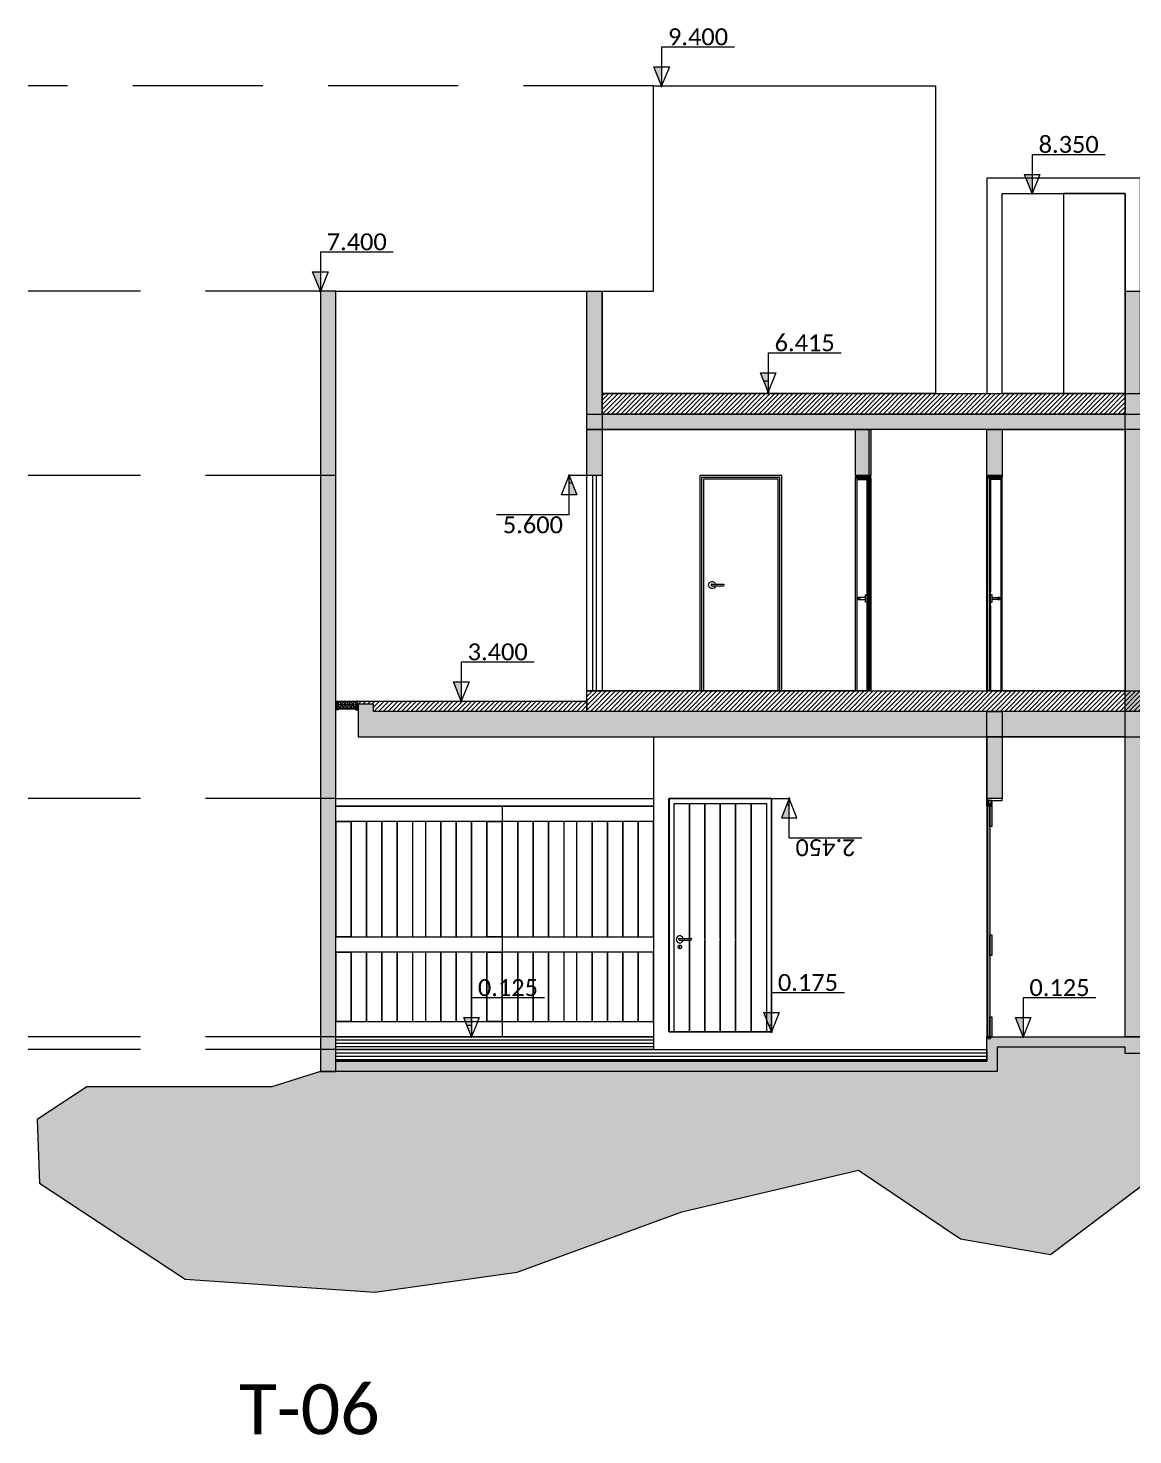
# Model space of a CAD drawing. Header units: metres. Extents: x -197 to 1099, y -24 to 14.
# Drawn here: x 926.46 to 937.24, y -3.76 to 9.96 of the extents above; entities that cross this region are included whole.
import ezdxf
from ezdxf.enums import TextEntityAlignment as Align

# ---------------------------------------------------------------- set-up
doc = ezdxf.new("R2010")
doc.units = ezdxf.units.M
doc.header["$LTSCALE"] = 0.001
doc.header["$PDMODE"] = 34
doc.header["$PDSIZE"] = 0.01
doc.linetypes.add('HIDDENX2', pattern=[19.05, 12.7, -6.35])
doc.layers.get('0').update_dxf_attribs({"lineweight": 13, "true_color": 0x000000})
doc.layers.get('Defpoints').update_dxf_attribs({"lineweight": 13, "true_color": 0x000000})
for name, color, linetype, lineweight, true_color in [('Jach-Anotaciones-CalidaddeLínea 0.09', 7, 'Continuous', 9, 0x000000), ('Jach-Anotaciones-Hatch-Lum100%', 7, 'Continuous', 13, 0x000000), ('Jach-Anotaciones-Hatch-Lum40%', 7, 'Continuous', 13, 0x999999), ('Jach-Anotaciones-Hatch-Lum50%', 9, 'Continuous', 13, 0x808080), ('Jach-Anotaciones-Hatch-Lum80%', 250, 'Continuous', 13, 0x333333), ('Jach-Anotaciones-LineasDetalle0.09mm', 7, 'Continuous', 15, 0x000000), ('Jach-Anotaciones-LineasDetalle0.15mm', 7, 'Continuous', 15, 0x000000), ('JACH-Anotaciones-Textos-Lum75% @ 0.075', 7, 'Continuous', 13, 0x404040), ('JACH-Arq-Lineas-Proyeccion Niveles cortes', 9, 'HIDDENX2', 13, 0x808080)]:
    doc.layers.add(name, color=color, linetype=linetype, lineweight=lineweight, true_color=true_color)
doc.styles.add('00e-Annotative-Titulos-JACH(6.5mm)', font='calibri.ttf', dxfattribs={"height": 6.5})
doc.styles.add('02a-Calibri-JACH(1.8mm)', font='calibri.ttf', dxfattribs={"height": 2.2})
pattern_1 = [(0, (169.421, 45.032), (0, 6.985), [5.08, -1.905]), (90, (169.421, 45.032), (-6.985, 4e-16), [5.08, -1.905])]

# ---------------------------------------------------------------- blocks, each defined once
blk = doc.blocks.new('A$Cc13d4fd4')
at = {"layer": 'Jach-Anotaciones-Hatch-Lum40%', "ltscale": 100}
h = blk.add_hatch(color=256, dxfattribs=at)
h.dxf.hatch_style = 1
h.paths.add_polyline_path([(0, 2.081), (0.15, 2.081), (0.15, 2.1), (0, 2.1)])
h = blk.add_hatch(color=256, dxfattribs=at)
h.dxf.hatch_style = 1
h.paths.add_polyline_path([(0.013, 2.062), (0.113, 2.062), (0.113, 2.081), (0.013, 2.081)])
h = blk.add_hatch(color=256, dxfattribs=at)
h.dxf.hatch_style = 1
h.paths.add_polyline_path([(0.119, 2.073), (0.144, 2.073), (0.144, 0.006), (0.119, 0.006)], flags=16)
h.paths.add_polyline_path([(0.113, 2.079), (0.15, 2.079), (0.15, 0), (0.113, 0)])
at = {"layer": 'Jach-Anotaciones-LineasDetalle0.09mm', "ltscale": 100}
for points in [[(0, 2.081), (0.15, 2.081), (0.15, 2.1), (0, 2.1)], [(0.013, 2.062), (0.113, 2.062), (0.113, 2.081), (0.013, 2.081)], [(0.113, 2.079), (0.15, 2.079), (0.15, 0), (0.113, 0)], [(0.119, 2.073), (0.144, 2.073), (0.144, 0.006), (0.119, 0.006)], [(0.027, 0.91), (0.042, 0.91), (0.042, 0.89), (0.027, 0.89)]]:
    blk.add_lwpolyline(points, close=True, dxfattribs=at)
for points in [[(0.113, 0.83), (0.113, 0), (0, 0), (0, 2.081), (0.113, 2.081), (0.113, 0.97)], [(0.013, 2.081), (0.013, 0)]]:
    blk.add_lwpolyline(points, dxfattribs=at)
at = {"layer": 'Jach-Anotaciones-LineasDetalle0.15mm'}
for points in [[(0.097, 0.91), (0.027, 0.91)], [(0.027, 0.91), (0.027, 0.89), (0.097, 0.89)], [(0.113, 0.865), (0.097, 0.865), (0.097, 0.935), (0.113, 0.935)]]:
    blk.add_lwpolyline(points, dxfattribs=at)
blk = doc.blocks.new('*U340')
at = {"lineweight": 0, "ltscale": 100}
h = blk.add_hatch(dxfattribs=at)
h.set_pattern_fill('ANGLE', color=256)
h.set_pattern_definition(pattern_1)
h.paths.add_polyline_path([(0, 2.5), (0, 0), (1, 2.5)])
h = blk.add_hatch(color=256, dxfattribs=at)
h.dxf.hatch_style = 1
h.paths.add_polyline_path([(0, 2.5), (0, 0), (1, 2.5)])
for points in [[(0, 5.1), (-9.47, 5.1)], [(0, 5.1), (0, 1.25)]]:
    blk.add_lwpolyline(points, dxfattribs=at)
for points in [[(0, 0), (1, 2.5), (-1, 2.5)], [(0, 2.5), (0, 0), (1, 2.5)]]:
    blk.add_lwpolyline(points, close=True, dxfattribs=at)
blk.add_point((0, 0), dxfattribs=at)
at = {"lineweight": 0, "ltscale": 100, "style": '02a-Calibri-JACH(1.8mm)'}
blk.add_attdef('ALT', text='', height=2.2, dxfattribs=at).set_placement((-4.73, 6.4), align=Align.MIDDLE_CENTER)
blk = doc.blocks.new('*U341')
at = {"lineweight": 0, "ltscale": 100}
h = blk.add_hatch(dxfattribs=at)
h.set_pattern_fill('ANGLE', color=256)
h.set_pattern_definition(pattern_1)
h.paths.add_polyline_path([(0, 2.5), (0, 0), (1, 2.5)])
h = blk.add_hatch(color=256, dxfattribs=at)
h.dxf.hatch_style = 1
h.paths.add_polyline_path([(0, 2.5), (0, 0), (1, 2.5)])
for points in [[(0, 5.1), (-9.47, 5.1)], [(0, 5.1), (0, 1.25)]]:
    blk.add_lwpolyline(points, dxfattribs=at)
for points in [[(0, 0), (1, 2.5), (-1, 2.5)], [(0, 2.5), (0, 0), (1, 2.5)]]:
    blk.add_lwpolyline(points, close=True, dxfattribs=at)
blk.add_point((0, 0), dxfattribs=at)
at = {"lineweight": 0, "ltscale": 100, "style": '02a-Calibri-JACH(1.8mm)'}
blk.add_attdef('ALT', text='', height=2.2, dxfattribs=at).set_placement((-4.73, 6.4), align=Align.MIDDLE_CENTER)
blk = doc.blocks.new('*U342')
at = {"lineweight": 0, "ltscale": 100}
h = blk.add_hatch(dxfattribs=at)
h.set_pattern_fill('ANGLE', color=256)
h.set_pattern_definition(pattern_1)
h.paths.add_polyline_path([(0, 2.5), (0, 0), (1, 2.5)])
h = blk.add_hatch(color=256, dxfattribs=at)
h.dxf.hatch_style = 1
h.paths.add_polyline_path([(0, 2.5), (0, 0), (1, 2.5)])
for points in [[(0, 5.1), (-9.47, 5.1)], [(0, 5.1), (0, 1.25)]]:
    blk.add_lwpolyline(points, dxfattribs=at)
for points in [[(0, 0), (1, 2.5), (-1, 2.5)], [(0, 2.5), (0, 0), (1, 2.5)]]:
    blk.add_lwpolyline(points, close=True, dxfattribs=at)
blk.add_point((0, 0), dxfattribs=at)
at = {"lineweight": 0, "ltscale": 100, "style": '02a-Calibri-JACH(1.8mm)'}
blk.add_attdef('ALT', text='', height=2.2, dxfattribs=at).set_placement((-4.73, 6.4), align=Align.MIDDLE_CENTER)
blk = doc.blocks.new('*U303')
at = {"lineweight": 0, "ltscale": 100}
h = blk.add_hatch(dxfattribs=at)
h.set_pattern_fill('ANGLE', color=256)
h.set_pattern_definition(pattern_1)
h.paths.add_polyline_path([(0, 2.5), (0, 0), (1, 2.5)])
h = blk.add_hatch(color=256, dxfattribs=at)
h.dxf.hatch_style = 1
h.paths.add_polyline_path([(0, 2.5), (0, 0), (1, 2.5)])
for points in [[(0, 5.1), (-9.47, 5.1)], [(0, 5.1), (0, 1.25)]]:
    blk.add_lwpolyline(points, dxfattribs=at)
for points in [[(0, 0), (1, 2.5), (-1, 2.5)], [(0, 2.5), (0, 0), (1, 2.5)]]:
    blk.add_lwpolyline(points, close=True, dxfattribs=at)
blk.add_point((0, 0), dxfattribs=at)
at = {"lineweight": 0, "ltscale": 100, "style": '02a-Calibri-JACH(1.8mm)'}
blk.add_attdef('ALT', text='', height=2.2, dxfattribs=at).set_placement((-4.73, 6.4), align=Align.MIDDLE_CENTER)
blk = doc.blocks.new('*U306')
at = {"lineweight": 0, "ltscale": 100}
h = blk.add_hatch(dxfattribs=at)
h.set_pattern_fill('ANGLE', color=256)
h.set_pattern_definition(pattern_1)
h.paths.add_polyline_path([(0, 2.5), (0, 0), (1, 2.5)])
h = blk.add_hatch(color=256, dxfattribs=at)
h.dxf.hatch_style = 1
h.paths.add_polyline_path([(0, 2.5), (0, 0), (1, 2.5)])
for points in [[(0, 5.1), (-9.47, 5.1)], [(0, 5.1), (0, 1.25)]]:
    blk.add_lwpolyline(points, dxfattribs=at)
for points in [[(0, 0), (1, 2.5), (-1, 2.5)], [(0, 2.5), (0, 0), (1, 2.5)]]:
    blk.add_lwpolyline(points, close=True, dxfattribs=at)
blk.add_point((0, 0), dxfattribs=at)
at = {"lineweight": 0, "ltscale": 100, "style": '02a-Calibri-JACH(1.8mm)'}
blk.add_attdef('ALT', text='', height=2.2, dxfattribs=at).set_placement((-4.73, 6.4), align=Align.MIDDLE_CENTER)
blk = doc.blocks.new('*U348')
at = {"lineweight": 0, "ltscale": 100}
h = blk.add_hatch(dxfattribs=at)
h.set_pattern_fill('ANGLE', color=256)
h.set_pattern_definition(pattern_1)
h.paths.add_polyline_path([(0, 2.5), (0, 0), (1, 2.5)])
h = blk.add_hatch(color=256, dxfattribs=at)
h.dxf.hatch_style = 1
h.paths.add_polyline_path([(0, 2.5), (0, 0), (1, 2.5)])
for points in [[(0, 5.1), (-9.47, 5.1)], [(0, 5.1), (0, 1.25)]]:
    blk.add_lwpolyline(points, dxfattribs=at)
for points in [[(0, 0), (1, 2.5), (-1, 2.5)], [(0, 2.5), (0, 0), (1, 2.5)]]:
    blk.add_lwpolyline(points, close=True, dxfattribs=at)
blk.add_point((0, 0), dxfattribs=at)
at = {"lineweight": 0, "ltscale": 100, "style": '02a-Calibri-JACH(1.8mm)'}
blk.add_attdef('ALT', text='', height=2.2, dxfattribs=at).set_placement((-4.73, 6.4), align=Align.MIDDLE_CENTER)
blk = doc.blocks.new('*U349')
at = {"lineweight": 0, "ltscale": 100}
h = blk.add_hatch(dxfattribs=at)
h.set_pattern_fill('ANGLE', color=256)
h.set_pattern_definition(pattern_1)
h.paths.add_polyline_path([(0, 2.5), (0, 0), (1, 2.5)])
h = blk.add_hatch(color=256, dxfattribs=at)
h.dxf.hatch_style = 1
h.paths.add_polyline_path([(0, 2.5), (0, 0), (1, 2.5)])
for points in [[(0, 5.1), (-9.47, 5.1)], [(0, 5.1), (0, 1.25)]]:
    blk.add_lwpolyline(points, dxfattribs=at)
for points in [[(0, 0), (1, 2.5), (-1, 2.5)], [(0, 2.5), (0, 0), (1, 2.5)]]:
    blk.add_lwpolyline(points, close=True, dxfattribs=at)
blk.add_point((0, 0), dxfattribs=at)
at = {"lineweight": 0, "ltscale": 100, "style": '02a-Calibri-JACH(1.8mm)'}
blk.add_attdef('ALT', text='', height=2.2, dxfattribs=at).set_placement((-4.73, 6.4), align=Align.MIDDLE_CENTER)
blk = doc.blocks.new('*U352')
at = {"lineweight": 0, "ltscale": 100}
h = blk.add_hatch(dxfattribs=at)
h.set_pattern_fill('ANGLE', color=256)
h.set_pattern_definition(pattern_1)
h.paths.add_polyline_path([(0, 2.5), (0, 0), (1, 2.5)])
h = blk.add_hatch(color=256, dxfattribs=at)
h.dxf.hatch_style = 1
h.paths.add_polyline_path([(0, 2.5), (0, 0), (1, 2.5)])
for points in [[(0, 5.1), (-9.47, 5.1)], [(0, 5.1), (0, 1.25)]]:
    blk.add_lwpolyline(points, dxfattribs=at)
for points in [[(0, 0), (1, 2.5), (-1, 2.5)], [(0, 2.5), (0, 0), (1, 2.5)]]:
    blk.add_lwpolyline(points, close=True, dxfattribs=at)
blk.add_point((0, 0), dxfattribs=at)
at = {"lineweight": 0, "ltscale": 100, "style": '02a-Calibri-JACH(1.8mm)'}
blk.add_attdef('ALT', text='', height=2.2, dxfattribs=at).set_placement((-4.73, 6.4), align=Align.MIDDLE_CENTER)
blk = doc.blocks.new('*U361')
at = {"lineweight": 0, "ltscale": 100}
h = blk.add_hatch(dxfattribs=at)
h.set_pattern_fill('ANGLE', color=256)
h.set_pattern_definition(pattern_1)
h.paths.add_polyline_path([(0, 2.5), (0, 0), (1, 2.5)])
h = blk.add_hatch(color=256, dxfattribs=at)
h.dxf.hatch_style = 1
h.paths.add_polyline_path([(0, 2.5), (0, 0), (1, 2.5)])
for points in [[(0, 5.1), (-9.47, 5.1)], [(0, 5.1), (0, 1.25)]]:
    blk.add_lwpolyline(points, dxfattribs=at)
for points in [[(0, 0), (1, 2.5), (-1, 2.5)], [(0, 2.5), (0, 0), (1, 2.5)]]:
    blk.add_lwpolyline(points, close=True, dxfattribs=at)
blk.add_point((0, 0), dxfattribs=at)
at = {"lineweight": 0, "ltscale": 100, "style": '02a-Calibri-JACH(1.8mm)'}
blk.add_attdef('ALT', text='', height=2.2, dxfattribs=at).set_placement((-4.73, 6.4), align=Align.MIDDLE_CENTER)
blk = doc.blocks.new('*U411')
at = {"lineweight": 0, "ltscale": 100}
h = blk.add_hatch(dxfattribs=at)
h.set_pattern_fill('ANGLE', color=256)
h.set_pattern_definition(pattern_1)
h.paths.add_polyline_path([(0, 2.5), (0, 0), (1, 2.5)])
h = blk.add_hatch(color=256, dxfattribs=at)
h.dxf.hatch_style = 1
h.paths.add_polyline_path([(0, 2.5), (0, 0), (1, 2.5)])
for points in [[(0, 5.1), (-9.47, 5.1)], [(0, 5.1), (0, 1.25)]]:
    blk.add_lwpolyline(points, dxfattribs=at)
for points in [[(0, 0), (1, 2.5), (-1, 2.5)], [(0, 2.5), (0, 0), (1, 2.5)]]:
    blk.add_lwpolyline(points, close=True, dxfattribs=at)
blk.add_point((0, 0), dxfattribs=at)
at = {"lineweight": 0, "ltscale": 100, "style": '02a-Calibri-JACH(1.8mm)'}
blk.add_attdef('ALT', text='', height=2.2, dxfattribs=at).set_placement((-4.73, 6.4), align=Align.MIDDLE_CENTER)

msp = doc.modelspace()

# ---------------------------------------------------------------- hatches: boundary and pattern name
at = {"layer": 'Jach-Anotaciones-Hatch-Lum100%', "ltscale": 100}
h = msp.add_hatch(color=256, dxfattribs=at)
h.dxf.hatch_style = 1
h.paths.add_polyline_path([(929.31466, -0.2125), (929.46466, -0.2125), (929.46466, 7.4), (929.31466, 7.4)])
h = msp.add_hatch(color=256, dxfattribs=at)
h.dxf.hatch_style = 1
h.paths.add_polyline_path([(931.91466, 7.4), (932.06466, 7.4), (932.06466, 5.6), (931.91466, 5.6)])
h = msp.add_hatch(color=256, dxfattribs=at)
h.dxf.hatch_style = 1
h.paths.add_polyline_path([(937.31466, 0.125), (937.16466, 0.125), (937.16466, 7.4), (937.31466, 7.4)])
h = msp.add_hatch(color=256, dxfattribs=at)
h.dxf.hatch_style = 1
h.paths.add_polyline_path([(931.91466, 6.2), (937.31466, 6.2), (937.31466, 6.05), (931.91466, 6.05)])
h = msp.add_hatch(color=256, dxfattribs=at)
h.dxf.hatch_style = 1
h.paths.add_polyline_path([(934.53466, 6.05), (934.68466, 6.05), (934.68466, 5.6), (934.53466, 5.6)])
h = msp.add_hatch(color=256, dxfattribs=at)
h.dxf.hatch_style = 1
h.paths.add_polyline_path([(935.81466, 6.05), (935.96466, 6.05), (935.96466, 5.6), (935.81466, 5.6)])
h = msp.add_hatch(color=256, dxfattribs=at)
h.dxf.hatch_style = 1
h.paths.add_polyline_path([(943.81466, 3.3), (929.83466, 3.3), (929.83466, 3.37), (929.68466, 3.37), (929.68466, 3.3), (929.68466, 3.05), (943.81466, 3.05)])
h = msp.add_hatch(color=256, dxfattribs=at)
h.dxf.hatch_style = 1
h.paths.add_polyline_path([(935.96466, 2.45), (935.81466, 2.45), (935.81466, 3.3), (935.96466, 3.3)])
h = msp.add_hatch(color=256, dxfattribs=at)
h.dxf.hatch_style = 1
h.paths.add_polyline_path([(950.57317, -0.1), (950.16466, -0.1), (950.16466, 0.25), (943.81466, 0.25), (943.81466, -0.0375), (937.16466, -0.0375), (937.16466, 0.025), (935.91466, 0.025), (935.91466, -0.2125), (929.46466, -0.2125), (929.46466, -0.1125), (935.81466, -0.1125), (935.81466, 0.125), (935.82316, 0.125), (935.82316, 0.122), (935.82616, 0.122), (935.82616, 0.11), (935.84116, 0.11), (935.84116, 0.122), (935.84416, 0.12201), (935.84416, 0.125), (937.31466, 0.125), (937.31466, 0.0625), (943.66663, 0.06105), (943.66466, 0.35), (950.26466, 0.35), (950.26466, 0.25), (950.26466, 0), (950.57317, 0)])
at = {"layer": 'Jach-Anotaciones-Hatch-Lum50%', "ltscale": 100}
h = msp.add_hatch(dxfattribs=at)
h.set_pattern_fill('ANSI31', color=256, scale=0.01)
h.paths.add_polyline_path([(932.06466, 6.4), (937.16466, 6.4), (937.16466, 6.2), (932.06466, 6.2)])
h = msp.add_hatch(dxfattribs=at)
h.set_pattern_fill('ANSI31', color=256, scale=0.01)
h.paths.add_polyline_path([(931.91466, 3.5), (948.26466, 3.5), (948.26466, 3.45766), (948.36966, 3.45766), (948.36966, 3.5), (948.43216, 3.5), (948.43216, 3.486), (948.45216, 3.486), (948.45216, 3.5), (948.51466, 3.5), (948.51466, 3.3), (931.91466, 3.3)])
h = msp.add_hatch(color=256, dxfattribs=at)
h.dxf.hatch_style = 1
h.paths.add_polyline_path([(929.46466, 3.4), (929.47966, 3.4), (929.47966, 3.318), (929.46766, 3.318), (929.46766, 3.34), (929.46466, 3.34)])
h = msp.add_hatch(color=256, dxfattribs=at)
h.dxf.hatch_style = 1
h.paths.add_polyline_path([(929.48966, 3.315), (929.46466, 3.315), (929.46466, 3.34), (929.46766, 3.34), (929.46766, 3.318), (929.48966, 3.318)])
h = msp.add_hatch(dxfattribs=at)
h.set_pattern_fill('NET3', color=256, scale=0.01)
h.set_pattern_definition([(0, (22.216002, 7e-15), (0, 0.03175), []), (60, (22.216002, 7e-15), (-0.0274963066, 0.015875), []), (120, (22.216002, 7e-15), (-0.0274963066, -0.015875), [])])
h.paths.add_polyline_path([(929.66966, 3.32), (929.47966, 3.32), (929.47966, 3.4), (929.66966, 3.4)])
h = msp.add_hatch(dxfattribs=at)
h.set_pattern_fill('ANSI31', color=256, scale=0.0004, angle=45)
h.paths.add_polyline_path([(929.48966, 3.318), (929.47966, 3.318), (929.47966, 3.32), (929.48966, 3.32)])
h = msp.add_hatch(color=256, dxfattribs=at)
h.dxf.hatch_style = 1
h.paths.add_polyline_path([(929.65966, 3.315), (929.68466, 3.315), (929.68466, 3.34), (929.68166, 3.34), (929.68166, 3.318), (929.65966, 3.318)])
h = msp.add_hatch(dxfattribs=at)
h.set_pattern_fill('ANSI31', color=256, scale=0.0004, angle=45)
h.paths.add_polyline_path([(929.65966, 3.318), (929.66966, 3.318), (929.66966, 3.32), (929.65966, 3.32)])
h = msp.add_hatch(color=256, dxfattribs=at)
h.dxf.hatch_style = 1
h.paths.add_polyline_path([(929.68466, 3.37), (929.67566, 3.37), (929.67566, 3.4), (929.66966, 3.4), (929.66966, 3.318), (929.68166, 3.318), (929.68166, 3.34), (929.68466, 3.34)])
h = msp.add_hatch(dxfattribs=at)
h.set_pattern_fill('ANSI31', color=256, scale=0.01)
h.paths.add_polyline_path([(929.78466, 3.4), (931.91466, 3.4), (931.91466, 3.3), (929.83466, 3.3), (929.83466, 3.37), (929.67566, 3.37), (929.67566, 3.4)])
h = msp.add_hatch(color=256, dxfattribs=at)
h.dxf.hatch_style = 1
h.paths.add_polyline_path([(935.82479, 2.37787), (935.84379, 2.37787), (935.84379, 0.125), (935.82479, 0.125)])
h = msp.add_hatch(color=256, dxfattribs=at)
h.dxf.hatch_style = 1
h.paths.add_polyline_path([(935.84379, 2.37787), (935.86279, 2.37787), (935.86279, 2.17787), (935.84379, 2.17787)])
h = msp.add_hatch(color=256, dxfattribs=at)
h.dxf.hatch_style = 1
h.paths.add_polyline_path([(935.84379, 1.12), (935.86279, 1.12), (935.86279, 0.92), (935.84379, 0.92)])
h = msp.add_hatch(color=256, dxfattribs=at)
h.dxf.hatch_style = 1
h.paths.add_polyline_path([(935.84379, 0.32), (935.86279, 0.32), (935.86279, 0.125), (935.84379, 0.125)])
h = msp.add_hatch(dxfattribs=at)
h.set_pattern_fill('ANSI31', color=256, scale=0.01, angle=315)
h.paths.add_polyline_path([(929.46466, 0.125), (932.56466, 0.125), (932.56466, 0), (929.46466, 0)])
h = msp.add_hatch(dxfattribs=at)
h.set_pattern_fill('ANSI31', color=256, scale=0.01, angle=315)
h.paths.add_polyline_path([(929.46466, 0), (935.81466, 0), (935.81466, -0.1125), (929.46466, -0.1125)])
at = {"layer": 'Jach-Anotaciones-Hatch-Lum80%', "ltscale": 100}
h = msp.add_hatch(dxfattribs=at)
h.set_pattern_fill('EARTH', color=256, scale=0.03, angle=45, double=1)
h.paths.add_polyline_path([(929.31466, -0.2125), (928.84052, -0.36288), (927.67293, -0.36266), (927.03711, -0.36266), (926.55157, -0.67991), (926.57469, -1.30379), (927.99662, -2.23959), (929.84628, -2.36668), (931.23352, -2.17028), (932.84041, -1.58106), (934.5629, -1.1767), (935.55709, -1.84679), (936.43568, -1.99698), (937.42987, -1.24602), (938.63214, -0.78389), (938.74288, -0.64623), (939.57523, -1.35098), (942.69653, -2.12504), (944.14157, -1.57049), (945.51725, -0.83108), (948.09521, -1.02748), (949.89863, -1.82465), (951.0612, -2.09106), (952.3444, -1.6867), (952.6202, -1.44409), (952.57616, -0.64692), (951.76853, -0.068), (950.7231, -0.07574), (950.7231, -0.1), (950.16466, -0.1), (950.16466, 0.25), (943.81466, 0.25), (943.81466, -0.0375), (937.16466, -0.0375), (937.16466, 0.025), (935.91466, 0.025), (935.91466, -0.2125)])

# ---------------------------------------------------------------- linework, layer by layer
at = {"layer": 'Jach-Anotaciones-CalidaddeLínea 0.09', "ltscale": 100}
for p, q in [((937.16466, 3.05), (935.81466, 3.05)), ((935.81466, 3.05), (935.81466, 0.125)), ((937.16466, 0.125), (937.16466, 3.05)), ((935.81466, 0.125), (937.16466, 0.125))]:
    msp.add_line(p, q, dxfattribs=at)
for points in [[(932.56466, 9.4), (935.31466, 9.4), (935.31466, 6.4), (932.06466, 6.4), (932.06466, 7.4), (932.56466, 7.4)], [(935.81466, 6.4), (937.31466, 6.4), (937.31466, 8.5), (935.81466, 8.5)], [(935.96466, 8.35), (937.16466, 8.35), (937.16466, 6.4), (935.96466, 6.4)], [(935.96466, 8.35), (936.56466, 8.35), (936.56466, 6.4), (935.96466, 6.4)], [(937.16466, 8.35), (936.56466, 8.35), (936.56466, 6.4), (937.16466, 6.4)], [(929.31466, -0.2125), (929.46466, -0.2125), (929.46466, 7.4), (929.31466, 7.4)], [(931.91466, 7.4), (932.06466, 7.4), (932.06466, 5.6), (931.91466, 5.6)], [(937.31466, 0.125), (937.16466, 0.125), (937.16466, 7.4), (937.31466, 7.4)], [(932.06466, 6.4), (937.16466, 6.4), (937.16466, 6.2), (932.06466, 6.2)], [(931.91466, 6.2), (937.31466, 6.2), (937.31466, 6.05), (931.91466, 6.05)], [(931.91466, 6.05), (932.06466, 6.05), (932.06466, 3.5), (931.91466, 3.5)], [(931.91466, 6.05), (934.66466, 6.05), (934.66466, 3.5), (931.91466, 3.5)], [(934.53466, 6.05), (934.68466, 6.05), (934.68466, 5.6), (934.53466, 5.6)], [(935.81466, 6.05), (937.16466, 6.05), (937.16466, 3.5), (935.81466, 3.5)], [(935.81466, 6.05), (935.96466, 6.05), (935.96466, 5.6), (935.81466, 5.6)], [(933.01466, 3.5), (933.81466, 3.5), (933.81466, 5.6), (933.01466, 5.6)], [(931.91466, 3.5), (948.26466, 3.5), (948.26466, 3.45766), (948.36966, 3.45766), (948.36966, 3.5), (948.43216, 3.5), (948.43216, 3.486), (948.45216, 3.486), (948.45216, 3.5), (948.51466, 3.5), (948.51466, 3.3), (931.91466, 3.3)], [(929.46466, 3.4), (929.47966, 3.4), (929.47966, 3.318), (929.46766, 3.318), (929.46766, 3.34), (929.46466, 3.34)], [(929.48966, 3.315), (929.46466, 3.315), (929.46466, 3.34), (929.46766, 3.34), (929.46766, 3.318), (929.48966, 3.318)], [(929.48966, 3.318), (929.47966, 3.318), (929.47966, 3.32), (929.48966, 3.32)], [(929.65966, 3.315), (929.68466, 3.315), (929.68466, 3.34), (929.68166, 3.34), (929.68166, 3.318), (929.65966, 3.318)], [(929.65966, 3.318), (929.66966, 3.318), (929.66966, 3.32), (929.65966, 3.32)], [(929.68466, 3.37), (929.67566, 3.37), (929.67566, 3.4), (929.66966, 3.4), (929.66966, 3.318), (929.68166, 3.318), (929.68166, 3.34), (929.68466, 3.34)], [(929.78466, 3.4), (931.91466, 3.4), (931.91466, 3.3), (929.83466, 3.3), (929.83466, 3.37), (929.67566, 3.37), (929.67566, 3.4)], [(943.81466, 3.3), (929.83466, 3.3), (929.83466, 3.37), (929.68466, 3.37), (929.68466, 3.3), (929.68466, 3.05), (943.81466, 3.05)], [(935.96466, 2.45), (935.81466, 2.45), (935.81466, 3.3), (935.96466, 3.3)], [(932.71542, 0.175), (933.71542, 0.175), (933.71542, 2.45), (932.71542, 2.45)]]:
    msp.add_lwpolyline(points, close=True, dxfattribs=at)
for points in [[(929.46466, 7.4), (931.91466, 7.4)], [(950.16466, 0.25), (943.81466, 0.25), (943.81466, -0.0375), (937.16466, -0.0375), (937.16466, 0.025), (935.91466, 0.025), (935.91466, -0.2125), (929.46466, -0.2125), (929.46466, -0.1125), (935.81466, -0.1125), (935.81466, 0.125), (935.82316, 0.125), (935.82316, 0.122), (935.82616, 0.122), (935.82616, 0.11), (935.84116, 0.11), (935.84116, 0.122), (935.84416, 0.12201), (935.84416, 0.125), (937.31466, 0.125), (937.31466, 0.0625), (943.66663, 0.06105), (943.66466, 0.35), (950.26466, 0.35)], [(943.81466, -0.0375), (937.16466, -0.0375), (937.16466, 0.025), (935.91466, 0.025), (935.91466, -0.2125), (929.31466, -0.2125), (928.84052, -0.36288), (927.67293, -0.36266), (927.03711, -0.36266), (926.55157, -0.67991), (926.57469, -1.30379), (927.99662, -2.23959), (929.84628, -2.36668), (931.23352, -2.17028), (932.84041, -1.58106), (934.5629, -1.1767), (935.55709, -1.84679), (936.43568, -1.99698), (937.42987, -1.24602)]]:
    msp.add_lwpolyline(points, dxfattribs=at)
at = {"layer": 'Jach-Anotaciones-Hatch-Lum100%', "ltscale": 100}
msp.add_lwpolyline([(932.56466, 3.05), (932.56466, 0)], dxfattribs=at)
for points in [[(929.46466, 0.125), (932.56466, 0.125), (932.56466, 0), (929.46466, 0)], [(929.46466, 0), (935.81466, 0), (935.81466, -0.1125), (929.46466, -0.1125)]]:
    msp.add_lwpolyline(points, close=True, dxfattribs=at)
at = {"layer": 'Jach-Anotaciones-Hatch-Lum50%', "lineweight": 0, "ltscale": 100}
msp.add_lwpolyline([(929.66966, 3.32), (929.47966, 3.32), (929.47966, 3.4), (929.66966, 3.4)], close=True, dxfattribs=at)
at = {"layer": 'Jach-Anotaciones-Hatch-Lum50%', "ltscale": 100}
for points in [[(929.46466, 2.375), (929.61466, 2.375), (929.61466, 0.125), (929.46466, 0.125)], [(929.61466, 2.375), (929.46466, 2.375), (929.46466, 0.125), (929.61466, 0.125)], [(929.61466, 2.375), (929.76466, 2.375), (929.76466, 0.125), (929.61466, 0.125)], [(929.76466, 2.375), (929.91466, 2.375), (929.91466, 0.125), (929.76466, 0.125)], [(929.91466, 2.375), (930.06466, 2.375), (930.06466, 0.125), (929.91466, 0.125)], [(930.06466, 2.375), (930.21466, 2.375), (930.21466, 0.125), (930.06466, 0.125)], [(930.48966, 2.375), (930.33966, 2.375), (930.33966, 0.125), (930.48966, 0.125)], [(930.63966, 2.375), (930.48966, 2.375), (930.48966, 0.125), (930.63966, 0.125)], [(930.78966, 2.375), (930.63966, 2.375), (930.63966, 0.125), (930.78966, 0.125)], [(930.93966, 2.375), (930.78966, 2.375), (930.78966, 0.125), (930.93966, 0.125)], [(931.08966, 2.375), (930.93966, 2.375), (930.93966, 0.125), (931.08966, 0.125)], [(930.93966, 2.375), (931.08966, 2.375), (931.08966, 0.125), (930.93966, 0.125)], [(931.08966, 2.375), (930.93966, 2.375), (930.93966, 0.125), (931.08966, 0.125)], [(931.08966, 2.375), (931.23966, 2.375), (931.23966, 0.125), (931.08966, 0.125)], [(931.23966, 2.375), (931.38966, 2.375), (931.38966, 0.125), (931.23966, 0.125)], [(931.38966, 2.375), (931.53966, 2.375), (931.53966, 0.125), (931.38966, 0.125)], [(931.53966, 2.375), (931.68966, 2.375), (931.68966, 0.125), (931.53966, 0.125)], [(931.96466, 2.375), (931.81466, 2.375), (931.81466, 0.125), (931.96466, 0.125)], [(932.11466, 2.375), (931.96466, 2.375), (931.96466, 0.125), (932.11466, 0.125)], [(932.26466, 2.375), (932.11466, 2.375), (932.11466, 0.125), (932.26466, 0.125)], [(932.41466, 2.375), (932.26466, 2.375), (932.26466, 0.125), (932.41466, 0.125)], [(932.56466, 2.375), (932.41466, 2.375), (932.41466, 0.125), (932.56466, 0.125)]]:
    msp.add_lwpolyline(points, close=True, dxfattribs=at)
at = {"layer": 'Jach-Anotaciones-LineasDetalle0.09mm', "ltscale": 100}
for points in [[(931.97066, 3.5), (932.00866, 3.5), (932.00866, 5.6), (931.97066, 5.6)], [(933.01466, 3.5), (933.81466, 3.5), (933.81466, 5.6), (933.01466, 5.6)], [(933.03266, 3.5), (933.79666, 3.5), (933.79666, 5.582), (933.03266, 5.582)], [(933.05066, 3.5), (933.77866, 3.5), (933.77866, 5.564), (933.05066, 5.564)], [(929.46466, 2.45), (932.56466, 2.45), (932.56466, 0.125), (929.46466, 0.125)], [(929.46466, 2.45), (932.56466, 2.45), (932.56466, 2.375), (929.46466, 2.375)], [(932.71497, 2.45), (933.71542, 2.45), (933.71542, 0.175), (932.71497, 0.175)], [(932.76497, 2.4), (933.66498, 2.4), (933.66498, 0.175), (932.76497, 0.175)], [(933.5152, 2.4), (933.66498, 2.4), (933.66498, 0.175), (933.5152, 0.175)], [(935.81466, 2.45), (935.82066, 2.45), (935.82066, 2.375), (935.81466, 2.375)], [(935.82066, 2.431), (935.96466, 2.431), (935.96466, 2.45), (935.82066, 2.45)], [(935.82479, 2.37787), (935.84379, 2.37787), (935.84379, 0.125), (935.82479, 0.125)], [(935.85644, 2.41223), (935.85644, 2.42656), (935.83118, 2.42656), (935.83118, 2.40077), (935.85644, 2.40077)], [(935.85124, 2.38287), (935.83634, 2.38287), (935.83634, 2.39435), (935.85124, 2.39435)], [(935.84379, 2.37787), (935.86279, 2.37787), (935.86279, 2.17787), (935.84379, 2.17787)], [(935.84379, 1.12), (935.86279, 1.12), (935.86279, 0.92), (935.84379, 0.92)], [(935.84379, 0.32), (935.86279, 0.32), (935.86279, 0.125), (935.84379, 0.125)], [(935.85029, 0.12), (935.85029, 0.109), (935.83729, 0.109), (935.83729, 0.12), (935.84129, 0.12), (935.84129, 0.123), (935.83329, 0.123), (935.83329, 0.12), (935.83629, 0.12), (935.83629, 0.108), (935.85129, 0.108), (935.85129, 0.12), (935.85429, 0.12), (935.85429, 0.123), (935.84629, 0.123), (935.84629, 0.12)], [(935.84129, 0.11684), (935.84629, 0.11684), (935.84629, 0.125), (935.84129, 0.125)]]:
    msp.add_lwpolyline(points, close=True, dxfattribs=at)
for points in [[(932.91497, 1.065), (932.91497, 0.175), (932.76497, 0.175), (932.76497, 2.4), (932.91497, 2.4), (932.91497, 1.085)], [(932.91497, 1.085), (932.91497, 2.4), (933.06497, 2.4), (933.06497, 0.175), (932.91497, 0.175), (932.91497, 1.065)], [(933.06497, 1.085), (933.06497, 2.4), (933.21497, 2.4), (933.21497, 0.175), (933.06497, 0.175), (933.06497, 1.065)], [(933.21497, 1.085), (933.21497, 2.4), (933.3652, 2.4), (933.3652, 0.175), (933.21497, 0.175), (933.21497, 1.065)], [(933.3652, 1.085), (933.3652, 2.4), (933.5152, 2.4), (933.5152, 0.175), (933.3652, 0.175), (933.3652, 1.065)], [(935.85124, 2.39619), (935.85311, 2.39619), (935.85311, 2.38473), (935.86693, 2.38473), (935.86693, 2.431), (935.82066, 2.431), (935.82067, 2.38473), (935.83448, 2.38473), (935.83448, 2.39619), (935.83634, 2.39619)], [(935.85124, 2.39719), (935.85124, 2.39719), (935.85411, 2.39719), (935.85411, 2.39719), (935.85411, 2.38573), (935.86593, 2.38573), (935.86593, 2.43), (935.82166, 2.43), (935.82167, 2.38573), (935.83348, 2.38573), (935.83348, 2.39719), (935.83634, 2.39719)], [(935.83929, 2.39435), (935.83929, 2.40075), (935.84829, 2.40075), (935.84829, 2.39435)], [(935.84829, 2.38287), (935.84829, 2.37787), (935.83929, 2.37787), (935.83929, 2.38287)], [(935.83429, 0.12), (935.83629, 0.12)], [(935.85129, 0.12), (935.85329, 0.12)]]:
    msp.add_lwpolyline(points, dxfattribs=at)
for points in [[(935.82688, 2.38645), (935.82831, 2.38645, 0.41421356), (935.83118, 2.38931), (935.83118, 2.41223, 0.41421356), (935.82831, 2.4151), (935.82688, 2.4151, 0.41421356), (935.82401, 2.41223), (935.82401, 2.38931, 0.41421356)], [(935.86074, 2.38645), (935.8593, 2.38645, -0.41421356), (935.85644, 2.38931), (935.85644, 2.41223, -0.41421356), (935.8593, 2.4151), (935.86074, 2.4151, -0.41421356), (935.8636, 2.41223), (935.8636, 2.38931, -0.41421356)], [(935.86074, 2.38645), (935.8593, 2.38645, -0.41421356), (935.85644, 2.38931), (935.85644, 2.41223, -0.41421356), (935.8593, 2.4151), (935.86074, 2.4151, -0.41421356), (935.8636, 2.41223), (935.8636, 2.38931, -0.41421356)]]:
    msp.add_lwpolyline(points, format="xyb", close=True, dxfattribs=at)
at = {"layer": 'Jach-Anotaciones-LineasDetalle0.15mm'}
for p, q in [((933.13566, 4.542), (933.1692, 4.542)), ((933.1692, 4.522), (933.13566, 4.522))]:
    msp.add_line(p, q, dxfattribs=at)
for points in [[(933.1692, 4.542), (933.25066, 4.542), (933.24549, 4.522), (933.1692, 4.522, -6.85410197)], [(932.9298, 1.065), (932.81997, 1.065, -1.00000106), (932.81997, 1.085), (932.93497, 1.085)]]:
    msp.add_lwpolyline(points, format="xyb", close=True, dxfattribs=at)
at = {"layer": 'Jach-Anotaciones-LineasDetalle0.15mm', "ltscale": 100}
for points in [[(931.08966, 2.375), (929.46466, 2.375), (929.46466, 0.125), (931.08966, 0.125)], [(932.56466, 2.375), (930.93966, 2.375), (930.93966, 0.125), (932.56466, 0.125)], [(929.46466, 2.225), (929.61466, 2.225), (929.61466, 1.1), (929.46466, 1.1)], [(929.46466, 0.95), (929.61466, 0.95), (929.61466, 0.275), (929.46466, 0.275)]]:
    msp.add_lwpolyline(points, close=True, dxfattribs=at)
at = {"layer": 'Jach-Anotaciones-LineasDetalle0.15mm'}
msp.add_lwpolyline([(932.82236, 1.01344), (932.81759, 1.01344), (932.81759, 0.99049), (932.82236, 0.99049)], close=True, dxfattribs=at)
msp.add_circle((932.81997, 1.00196), 0.01816, dxfattribs=at)
for centre, radius, start, end in [((933.13566, 4.532), 0.01, 89.999939, 270.000061), ((932.81997, 1.075), 0.035, 16.60155, 343.39845)]:
    msp.add_arc(centre, radius, start, end, dxfattribs=at)
at = {"layer": 'JACH-Arq-Lineas-Proyeccion Niveles cortes', "ltscale": 100}
for points in [[(932.56466, 9.4), (926.46466, 9.4)], [(929.46466, 7.4), (926.46466, 7.4)], [(929.46466, 5.6), (926.46466, 5.6)], [(931.91466, 5.6), (931.74269, 5.6)], [(929.46466, 2.45), (926.46466, 2.45)], [(933.71542, 2.45), (933.88739, 2.45)], [(929.46466, 0), (926.46466, 0)]]:
    msp.add_lwpolyline(points, dxfattribs=at)

# ---------------------------------------------------------------- block references
at = {"layer": 'Jach-Anotaciones-CalidaddeLínea 0.09', "ltscale": 100}
msp.add_blockref('A$Cc13d4fd4', (934.53466, 3.5), dxfattribs=at)
at = {"layer": 'Jach-Anotaciones-CalidaddeLínea 0.09', "ltscale": 100, "xscale": -1}
msp.add_blockref('A$Cc13d4fd4', (935.96467, 3.5), dxfattribs=at)
at = {"layer": 'JACH-Anotaciones-Textos-Lum75% @ 0.075', "ltscale": 100}
ref = msp.add_blockref('*U340', (932.6437, 9.4), dxfattribs=dict(at, xscale=-0.075, yscale=0.075, zscale=0.075))
ref.add_attrib('ALT', '9.400', dxfattribs={"layer": '0', "lineweight": 0, "ltscale": 100, "height": 0.165, "style": '02a-Calibri-JACH(1.8mm)'}).set_placement((932.99866, 9.88006), align=Align.MIDDLE_CENTER)
ref = msp.add_blockref('*U303', (936.2586, 8.35), dxfattribs=dict(at, xscale=-0.075, yscale=0.075, zscale=0.075))
ref.add_attrib('ALT', '8.350', dxfattribs={"layer": '0', "lineweight": 0, "ltscale": 100, "height": 0.165, "style": '02a-Calibri-JACH(1.8mm)'}).set_placement((936.61356, 8.83006), align=Align.MIDDLE_CENTER)
ref = msp.add_blockref('*U341', (929.31466, 7.4), dxfattribs=dict(at, xscale=-0.075, yscale=0.075, zscale=0.075))
ref.add_attrib('ALT', '7.400', dxfattribs={"layer": '0', "lineweight": 0, "ltscale": 100, "height": 0.165, "style": '02a-Calibri-JACH(1.8mm)'}).set_placement((929.66962, 7.88006), align=Align.MIDDLE_CENTER)
ref = msp.add_blockref('*U342', (933.6836, 6.41517), dxfattribs=dict(at, xscale=-0.075, yscale=0.075, zscale=0.075))
ref.add_attrib('ALT', '6.415', dxfattribs={"layer": '0', "lineweight": 0, "ltscale": 100, "height": 0.165, "style": '02a-Calibri-JACH(1.8mm)'}).set_placement((934.03856, 6.89523), align=Align.MIDDLE_CENTER)
ref = msp.add_blockref('*U361', (931.74269, 5.6), dxfattribs=dict(at, xscale=-0.075, yscale=0.075, zscale=0.075, rotation=180))
ref.add_attrib('ALT', '5.600', dxfattribs={"layer": '0', "lineweight": 0, "ltscale": 100, "height": 0.165, "style": '02a-Calibri-JACH(1.8mm)'}).set_placement((931.38773, 5.11994), align=Align.MIDDLE_CENTER)
ref = msp.add_blockref('*U306', (930.68966, 3.4), dxfattribs=dict(at, xscale=-0.075, yscale=0.075, zscale=0.075))
ref.add_attrib('ALT', '3.400', dxfattribs={"layer": '0', "lineweight": 0, "ltscale": 100, "height": 0.165, "style": '02a-Calibri-JACH(1.8mm)'}).set_placement((931.04462, 3.88006), align=Align.MIDDLE_CENTER)
at = {"layer": 'JACH-Anotaciones-Textos-Lum75% @ 0.075', "ltscale": 100, "xscale": 0.075, "yscale": 0.075, "zscale": 0.075, "rotation": 180}
msp.add_blockref('*U411', (933.88739, 2.45), dxfattribs=at).add_auto_attribs({'ALT': '2.450'})
at = {"layer": 'JACH-Anotaciones-Textos-Lum75% @ 0.075', "ltscale": 100}
ref = msp.add_blockref('*U348', (933.71542, 0.175), dxfattribs=dict(at, xscale=-0.075, yscale=0.075, zscale=0.075))
ref.add_attrib('ALT', '0.175', dxfattribs={"layer": '0', "lineweight": 0, "ltscale": 100, "height": 0.165, "style": '02a-Calibri-JACH(1.8mm)'}).set_placement((934.07038, 0.65506), align=Align.MIDDLE_CENTER)
ref = msp.add_blockref('*U349', (936.1689, 0.125), dxfattribs=dict(at, xscale=-0.075, yscale=0.075, zscale=0.075))
ref.add_attrib('ALT', '0.125', dxfattribs={"layer": '0', "lineweight": 0, "ltscale": 100, "height": 0.165, "style": '02a-Calibri-JACH(1.8mm)'}).set_placement((936.52386, 0.60506), align=Align.MIDDLE_CENTER)

# ---------------------------------------------------------------- texts
at = {"layer": 'Defpoints', "color": 1, "ltscale": 100, "style": '00e-Annotative-Titulos-JACH(6.5mm)'}
msp.add_text('T-06', height=0.4875, dxfattribs=at).set_placement((929.20723, -3.50832), align=Align.MIDDLE_CENTER)

# ---------------------------------------------------------------- next in the draw order: wipeouts: each hides what was drawn before it
at = {"ltscale": 100}
for points in [[(930.93966, 2.375), (932.56466, 2.375), (932.56466, 2.225), (930.93966, 2.225)], [(930.93966, 1.1), (932.56466, 1.1), (932.56466, 0.95), (930.93966, 0.95)], [(930.93966, 0.275), (932.56466, 0.275), (932.56466, 0.125), (930.93966, 0.125)]]:
    msp.add_wipeout(points, dxfattribs=at).dxf.layer = 'Jach-Anotaciones-LineasDetalle0.15mm'

# ---------------------------------------------------------------- next in the draw order: linework, layer by layer
at = {"layer": 'Jach-Anotaciones-LineasDetalle0.15mm', "ltscale": 100}
for points in [[(930.93966, 2.375), (932.56466, 2.375), (932.56466, 2.225), (930.93966, 2.225)], [(931.08966, 2.225), (930.93966, 2.225), (930.93966, 1.1), (931.08966, 1.1)], [(930.93966, 2.225), (931.08966, 2.225), (931.08966, 1.1), (930.93966, 1.1)], [(932.56466, 2.225), (932.41466, 2.225), (932.41466, 1.1), (932.56466, 1.1)], [(930.93966, 1.1), (932.56466, 1.1), (932.56466, 0.95), (930.93966, 0.95)], [(931.08966, 0.95), (930.93966, 0.95), (930.93966, 0.275), (931.08966, 0.275)], [(930.93966, 0.95), (931.08966, 0.95), (931.08966, 0.275), (930.93966, 0.275)], [(932.56466, 0.95), (932.41466, 0.95), (932.41466, 0.275), (932.56466, 0.275)], [(930.93966, 0.275), (932.56466, 0.275), (932.56466, 0.125), (930.93966, 0.125)]]:
    msp.add_lwpolyline(points, close=True, dxfattribs=at)

# ---------------------------------------------------------------- next in the draw order: wipeouts: each hides what was drawn before it
at = {"ltscale": 100}
for points in [[(929.46466, 2.375), (931.08966, 2.375), (931.08966, 2.225), (929.46466, 2.225)], [(929.46466, 1.1), (931.08966, 1.1), (931.08966, 0.95), (929.46466, 0.95)], [(929.46466, 0.275), (931.08966, 0.275), (931.08966, 0.125), (929.46466, 0.125)]]:
    msp.add_wipeout(points, dxfattribs=at).dxf.layer = 'Jach-Anotaciones-LineasDetalle0.15mm'

# ---------------------------------------------------------------- next in the draw order: linework, layer by layer
at = {"layer": 'Jach-Anotaciones-LineasDetalle0.15mm', "ltscale": 100}
for points in [[(929.46466, 2.375), (931.08966, 2.375), (931.08966, 2.225), (929.46466, 2.225)], [(929.46466, 1.1), (931.08966, 1.1), (931.08966, 0.95), (929.46466, 0.95)], [(929.46466, 0.275), (931.08966, 0.275), (931.08966, 0.125), (929.46466, 0.125)]]:
    msp.add_lwpolyline(points, close=True, dxfattribs=at)
at = {"layer": 'JACH-Arq-Lineas-Proyeccion Niveles cortes', "ltscale": 100}
msp.add_lwpolyline([(929.46466, 0.125), (926.46466, 0.125)], dxfattribs=at)

# ---------------------------------------------------------------- next in the draw order: block references
at = {"layer": 'JACH-Anotaciones-Textos-Lum75% @ 0.075', "ltscale": 100}
ref = msp.add_blockref('*U352', (930.78966, 0.125), dxfattribs=dict(at, xscale=-0.075, yscale=0.075, zscale=0.075))
ref.add_attrib('ALT', '0.125', dxfattribs={"layer": '0', "lineweight": 0, "ltscale": 100, "height": 0.165, "style": '02a-Calibri-JACH(1.8mm)'}).set_placement((931.14462, 0.60506), align=Align.MIDDLE_CENTER)

doc.saveas('drawing.dxf')
